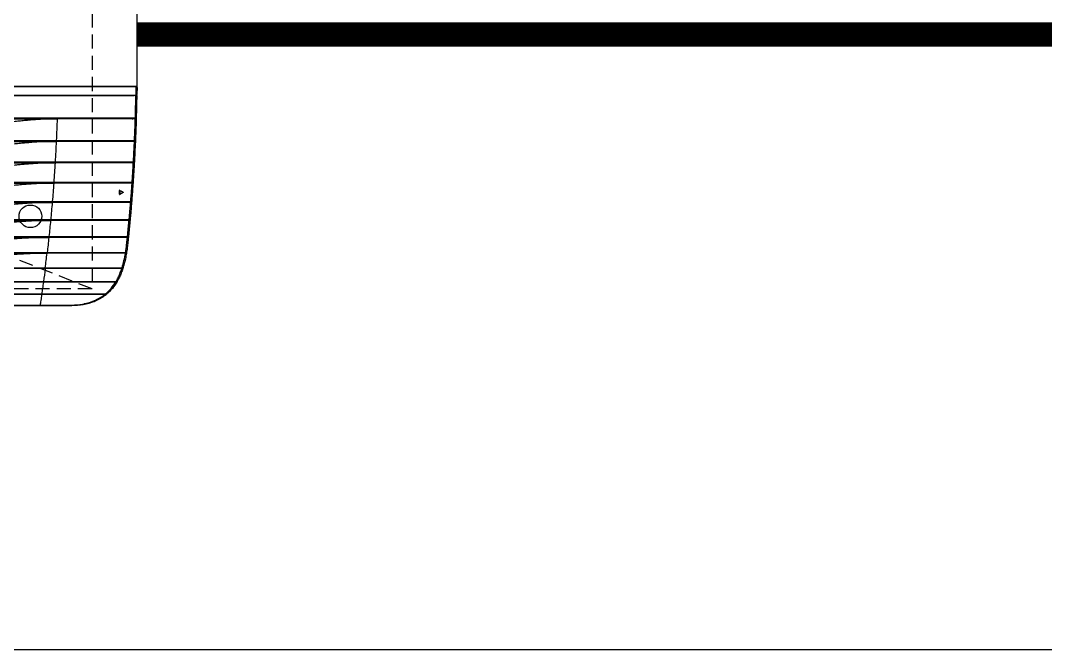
# Model space of a CAD drawing. Header units: inches. Extents: x -55157 to -7160, y -122257 to -52101.
# Drawn here: x -26705 to -25855, y -105133 to -104611 of the extents above; entities that cross this region are included whole.
import ezdxf

# ---------------------------------------------------------------- set-up
doc = ezdxf.new("R2010")
doc.units = ezdxf.units.IN
doc.header["$LTSCALE"] = 50
doc.header["$MEASUREMENT"] = 0
doc.linetypes.add('HID', pattern=[2.5, 1.5, -1])
doc.linetypes.add('HIDDEN', pattern=[0.375, 0.25, -0.125])
doc.layers.add('06-LIGHT', color=4, linetype='Continuous')
doc.layers.add('3.기호.계단선', color=30, linetype='Continuous')

# ---------------------------------------------------------------- blocks, each defined once
blk = doc.blocks.new('*U164')
at = {"color": 1, "linetype": 'HIDDEN'}
blk.add_line((1179.94, 14.99), (39.94, 464.99), dxfattribs=at)
at = {"color": 8}
for p, q in [((1219.72, 193.19), (1219.72, 193.19)), ((1219.78, 190.56), (1219.78, 190.56)), ((1219.79, 190.46), (1219.79, 190.49)), ((1219.79, 190.46), (1219.79, 190.49)), ((1219.64, 186.8), (1219.64, 186.81)), ((1219.77, 189.43), (1219.77, 189.44)), ((1213.99, 91.5), (1213.99, 91.5)), ((1212.62, 75.5), (1212.62, 75.5)), ((1128.36, 33), (1128.35, 33)), ((1135.34, 21), (1135.34, 21)), ((1201.24, 21), (1201.24, 21)), ((1173.57, 2.11), (1173.57, 2.44))]:
    blk.add_line(p, q, dxfattribs=at)
at = {"color": 1, "linetype": 'HIDDEN'}
blk.add_lwpolyline([(1179.94, 464.99), (1179.94, 14.99), (39.94, 14.99), (39.94, 464.99)], close=True, dxfattribs=at)
at = {"color": 8, "ltscale": 5}
blk.add_circle((1125.39, 79.18), 10, dxfattribs=at)
at = {"color": 8}
for centre, radius, start, end in [((1219.01, 193.8), 0.2, 80.57172, 90), ((1215.45, 165.31), 0.5, 358.23971, 0), ((1204.49, 101.95), 0.25, 60, 180), ((1204.49, 98.81), 0.25, 180, 300)]:
    blk.add_arc(centre, radius, start, end, dxfattribs=at)
at = {"color": 8, "extrusion": (0, 0, -1)}
blk.add_arc((-1207.21, 100.38), 0.25, 120, 240, dxfattribs=at)
at = {"color": 8}
for centre, major_axis, ratio, start_param, end_param in [((1218.89, 193.8), (0, -0.2), 0.205027, 1.568733, 3.141593), ((1219.01, 193.8), (0, -0.2), 0.351833, 1.567117, 3.141593), ((1219.01, 193.8), (0.033, 0.197), 0.348188, 4.76642, 6.323186), ((1219.07, 194.06), (-0.393, -0.309), 0.676569, 1.247751, 2.270849), ((1219.16, 193.82), (-0.5, -0.021), 0.710917, 2.398177, 3.067106), ((1218.79, 186.26), (0, -0.2), 0.201921, 0.053462, 1.568761), ((1215.45, 165.31), (-0.5, 0.015), 0.003269, 1.745497, 3.141044), ((1218.04, 166.3), (0, -0.8), 0.192414, 0, 1.56303), ((1218.07, 166.3), (-0.127, 0.79), 0.18902, 3.140748, 4.674174), ((1217.31, 146.3), (0, -0.8), 0.1863, 0, 1.559168), ((1217.34, 146.3), (-0.111, 0.792), 0.18309, 3.140852, 4.674944), ((1216.37, 127.3), (0, -0.8), 0.179084, 0, 1.549822), ((1216.4, 127.3), (-0.096, 0.794), 0.175481, 3.140957, 4.670141), ((1215.25, 109.3), (0, -0.8), 0.172581, 0, 1.539295), ((1215.27, 109.3), (-0.081, 0.796), 0.16865, 3.141053, 4.663501), ((1204.49, 101.95), (-0.25, 0), 0.028867, 4.561673, 6.283185), ((1204.49, 101.95), (0.125, 0.217), 0.116341, 4.812344, 6.283185), ((1207.21, 100.38), (0.125, 0.217), 0.126416, 4.804016, 6.283185), ((1207.21, 100.38), (-0.125, 0.217), 0.142468, 3.141593, 4.649076), ((1204.49, 98.81), (0.25, 0), 0.003943, 1.420068, 3.141593), ((1204.49, 98.81), (-0.125, 0.217), 0.132331, 3.141593, 4.640625), ((1213.99, 92.3), (0, -0.8), 0.165536, 0, 1.525516), ((1214.01, 92.3), (-0.067, 0.797), 0.161273, 3.141146, 4.653318), ((1212.62, 76.3), (0, -0.8), 0.154906, 0, 1.508803), ((1212.64, 76.3), (-0.052, 0.798), 0.150698, 3.141251, 4.640541), ((1211.18, 61.3), (0, -0.8), 0.139682, 0, 1.489865), ((1211.19, 61.3), (-0.033, 0.799), 0.136296, 3.141375, 4.62578), ((1209.49, 47.3), (0, -0.8), 0.119511, 0, 1.46681), ((1209.5, 47.3), (0, 0.8), 0.145746, 3.141593, 4.60462), ((1206.41, 33.8), (0, -0.8), 0.09375, 0, 1.435998), ((1206.45, 33.8), (0, -0.8), 0.265872, 0, 1.386436), ((1201.16, 21.8), (0, -0.8), 0.065781, 0, 1.396113), ((1201.24, 21.8), (0, 0.8), 0.414276, 3.141593, 4.358439), ((1191.93, 10.8), (0, -0.8), 0.036559, 0, 1.335493), ((1192.11, 10.8), (0, 0.8), 0.561889, 3.141593, 4.019869)]:
    blk.add_ellipse(centre, major_axis=major_axis, ratio=ratio, start_param=start_param, end_param=end_param, dxfattribs=at)
for points, degree in [([(1219.83, 194), (1220.22, 289.36), (1219.33, 324.73), (1217.18, 360.02)], 3), ([(1218.39, 194), (1218.56, 194), (1218.73, 194), (1218.89, 194)], 3), ([(1218.89, 194), (1218.93, 194), (1218.97, 194), (1219.01, 194)], 3), ([(1219.08, 193.8), (1219.03, 193.8), (1218.99, 193.8), (1218.94, 193.8)], 3), ([(1219.1, 193.85), (1219.21, 193.92), (1219.3, 194.02), (1219.36, 194.13)], 3), ([(1219.66, 194.12), (1219.65, 194.12), (1219.54, 194.12), (1219.36, 194.13)], 3), ([(1219.36, 194.13), (1219.41, 194.1), (1219.45, 194.07), (1219.49, 194.05)], 3), ([(1219.66, 194.12), (1219.66, 194.02), (1219.66, 193.92), (1219.65, 193.81)], 3), ([(1219.65, 193.81), (1219.66, 193.68), (1219.67, 193.54), (1219.67, 193.4)], 3), ([(1219.83, 194), (1219.78, 194.04), (1219.72, 194.08), (1219.66, 194.12)], 3), ([(1219.78, 190.56), (1219.72, 193.18)], 1), ([(1219.78, 190.87), (1219.78, 190.74), (1219.79, 190.62), (1219.79, 190.49)], 3), ([(1219.79, 190.49), (1219.79, 190.49), (1219.79, 190.49), (1219.79, 190.49)], 3), ([(1218.89, 186.05), (1218.27, 186.05), (1217.66, 186.05), (1217.05, 186.05)], 3), ([(1218.89, 186.05), (1218.89, 186.05), (1218.89, 186.05), (1218.89, 186.05)], 3), ([(1219.26, 186), (1219.23, 186.05), (1219.18, 186.11), (1219.13, 186.14)], 3), ([(1219.26, 186), (1219.4, 186), (1219.49, 185.99), (1219.49, 185.99)], 3), ([(1219.49, 186), (1219.49, 186.16), (1219.49, 186.31), (1219.49, 186.47)], 3), ([(1219.64, 186.8), (1219.66, 187.34), (1219.69, 187.87)], 2), ([(1109.74, 165.5), (1119.03, 165.5), (1128.31, 165.5), (1137.58, 165.5)], 3), ([(1137.58, 165.5), (1141.4, 165.5), (1145.21, 165.5), (1149.02, 165.5)], 3), ([(1149.02, 165.5), (1148.82, 159.12), (1148.58, 152.7), (1148.29, 146.29)], 3), ([(1149.02, 165.5), (1149.02, 165.5)], 1), ([(1218.2, 165.51), (1218.15, 165.5), (1218.09, 165.5), (1218.04, 165.5)], 3), ([(1218.19, 166.29), (1218.2, 166.29), (1218.22, 166.29), (1218.23, 166.3)], 3), ([(1219.03, 166.47), (1219.02, 166.15), (1219.01, 165.82), (1219, 165.5)], 3), ([(1109.74, 146.36), (1122.6, 146.32), (1135.45, 146.29), (1148.29, 146.29)], 3), ([(1148.24, 145.5), (1147.97, 139.45), (1147.65, 133.36), (1147.29, 127.29)], 3), ([(1148.25, 145.5), (1148.24, 145.5)], 1), ([(1217.45, 145.51), (1217.41, 145.5), (1217.36, 145.5), (1217.31, 145.5)], 3), ([(1217.46, 146.29), (1217.47, 146.29), (1217.48, 146.29), (1217.49, 146.29)], 3), ([(1218.31, 146.46), (1218.29, 146.14), (1218.28, 145.82), (1218.27, 145.5)], 3), ([(1109.74, 127.36), (1122.27, 127.31), (1134.79, 127.29), (1147.29, 127.29)], 3), ([(1213.19, 126.49), (1213.23, 126.69), (1213.26, 126.88), (1213.3, 127.07)], 3), ([(1215.84, 126.49), (1215.87, 126.67), (1215.9, 126.85), (1215.93, 127.03)], 3), ([(1216.52, 127.28), (1216.52, 127.28), (1216.53, 127.28), (1216.54, 127.28)], 3), ([(1138, 126.5), (1141.08, 126.5), (1144.16, 126.5), (1147.24, 126.5)], 3), ([(1147.24, 126.5), (1146.91, 120.78), (1146.53, 115.02), (1146.12, 109.28)], 3), ([(1147.24, 126.5), (1147.24, 126.5)], 1), ([(1216.49, 126.51), (1216.45, 126.5), (1216.41, 126.5), (1216.37, 126.5)], 3), ([(1217.31, 126.5), (1217.32, 126.53), (1217.12, 126.58), (1216.83, 126.61)], 3), ([(1109.74, 109.35), (1121.88, 109.31), (1134.01, 109.28), (1146.12, 109.28)], 3), ([(1215.39, 109.27), (1215.4, 109.27), (1215.4, 109.28), (1215.41, 109.28)], 3), ([(1216.24, 109.43), (1216.22, 109.12), (1216.2, 108.81), (1216.18, 108.5)], 3), ([(1146.06, 108.5), (1145.67, 103.1), (1145.24, 97.67), (1144.79, 92.26)], 3), ([(1146.06, 108.5), (1146.06, 108.5)], 1), ([(1215.35, 108.51), (1215.32, 108.5), (1215.29, 108.5), (1215.25, 108.5)], 3), ([(1109.74, 92.32), (1121.44, 92.28), (1133.12, 92.26), (1144.79, 92.26)], 3), ([(1109.74, 91.5), (1117.85, 91.5), (1125.95, 91.5), (1134.05, 91.5)], 3), ([(1134.05, 91.5), (1137.61, 91.5), (1141.16, 91.5), (1144.72, 91.5)], 3), ([(1144.72, 91.5), (1144.29, 86.42), (1143.83, 81.31), (1143.35, 76.23)], 3), ([(1144.72, 91.5), (1144.72, 91.5)], 1), ([(1214.08, 91.5), (1214.05, 91.5), (1214.02, 91.5), (1213.99, 91.5)], 3), ([(1214.12, 92.26), (1214.13, 92.26), (1214.14, 92.26), (1214.14, 92.26)], 3), ([(1214.98, 92.42), (1214.96, 92.11), (1214.93, 91.81), (1214.91, 91.5)], 3), ([(1109.74, 76.29), (1120.95, 76.25), (1132.16, 76.23), (1143.35, 76.23)], 3), ([(1109.74, 75.5), (1115.87, 75.5), (1121.99, 75.5), (1128.11, 75.5)], 3), ([(1128.11, 75.5), (1128.65, 75.5), (1129.2, 75.5), (1129.74, 75.5)], 3), ([(1129.74, 75.5), (1133.85, 75.5), (1137.96, 75.5), (1142.06, 75.5)], 3), ([(1143.27, 75.5), (1142.81, 70.73), (1142.33, 65.94), (1141.82, 61.2)], 3), ([(1142.06, 75.5), (1142.47, 75.5), (1142.87, 75.5), (1143.27, 75.5)], 3), ([(1143.4, 76.98), (1143.35, 76.49), (1143.3, 75.99), (1143.25, 75.5)], 3), ([(1143.27, 75.5), (1143.27, 75.5)], 1), ([(1212.62, 75.5), (1189.62, 75.5), (1166.47, 75.5), (1143.27, 75.5)], 3), ([(1143.35, 76.23), (1166.56, 76.23), (1189.73, 76.24), (1212.75, 76.25)], 3), ([(1212.69, 75.5), (1212.67, 75.5), (1212.65, 75.5), (1212.62, 75.5)], 3), ([(1213.53, 75.5), (1213.54, 75.54), (1213.16, 75.61), (1212.69, 75.66)], 3), ([(1212.75, 76.25), (1212.75, 76.25), (1212.76, 76.25), (1212.76, 76.25)], 3), ([(1213.6, 76.32), (1213.58, 76.05), (1213.56, 75.77), (1213.53, 75.5)], 3), ([(1109.74, 61.24), (1120.44, 61.21), (1131.14, 61.19), (1141.82, 61.2)], 3), ([(1109.74, 60.5), (1115.42, 60.5), (1121.1, 60.5), (1126.77, 60.5)], 3), ([(1126.77, 60.5), (1127.87, 60.5), (1128.96, 60.5), (1130.06, 60.5)], 3), ([(1130.06, 60.5), (1133.96, 60.5), (1137.85, 60.5), (1141.74, 60.5)], 3), ([(1141.74, 60.5), (1141.26, 56.03), (1140.76, 51.56), (1140.25, 47.16)], 3), ([(1141.74, 60.5), (1141.74, 60.5)], 1), ([(1211.18, 60.5), (1188.12, 60.5), (1164.95, 60.5), (1141.74, 60.5)], 3), ([(1141.82, 61.2), (1165.04, 61.2), (1188.22, 61.22), (1211.29, 61.24)], 3), ([(1211.22, 60.5), (1211.21, 60.5), (1211.19, 60.5), (1211.18, 60.5)], 3), ([(1211.29, 61.24), (1211.29, 61.24), (1211.3, 61.24), (1211.3, 61.24)], 3), ([(1109.74, 47.19), (1119.92, 47.16), (1130.08, 47.15), (1140.25, 47.16)], 3), ([(1109.74, 46.5), (1117.8, 46.5), (1125.85, 46.5), (1133.9, 46.5)], 3), ([(1133.9, 46.5), (1134.85, 46.5), (1135.8, 46.5), (1136.75, 46.5)], 3), ([(1136.75, 46.5), (1137.89, 46.5), (1139.03, 46.5), (1140.16, 46.5)], 3), ([(1138.59, 33.62), (1139.13, 37.84), (1139.65, 42.16), (1140.16, 46.5)], 3), ([(1140.16, 46.5), (1140.16, 46.5)], 1), ([(1209.49, 46.5), (1186.44, 46.5), (1163.32, 46.5), (1140.16, 46.5)], 3), ([(1140.25, 47.16), (1163.41, 47.17), (1186.53, 47.19), (1209.59, 47.22)], 3), ([(1206.49, 33.69), (1207.8, 37.86), (1208.74, 42.17), (1209.44, 46.5)], 3), ([(1209.5, 46.5), (1209.49, 46.5), (1209.49, 46.5), (1209.49, 46.5)], 3), ([(1209.59, 47.22), (1209.59, 47.22), (1209.6, 47.21), (1209.61, 47.21)], 3), ([(1210.48, 47.35), (1210.43, 47.06), (1210.39, 46.78), (1210.34, 46.5)], 3), ([(1109.74, 33.63), (1119.36, 33.61), (1128.98, 33.61), (1138.59, 33.62)], 3), ([(1138.5, 33), (1128.92, 33), (1119.33, 33), (1109.74, 33)], 3), ([(1138.5, 33), (1138.01, 29.13), (1137.5, 25.3), (1137, 21.57)], 3), ([(1138.5, 33), (1138.5, 33)], 1), ([(1206.41, 33), (1183.81, 33), (1161.17, 33), (1138.5, 33)], 3), ([(1138.59, 33.62), (1161.25, 33.63), (1183.89, 33.66), (1206.49, 33.69)], 3), ([(1206.45, 33), (1206.44, 33), (1206.43, 33), (1206.41, 33)], 3), ([(1206.49, 33.69), (1206.55, 33.68), (1206.6, 33.67), (1206.66, 33.65)], 3), ([(1207.18, 33), (1207.18, 33.01), (1207.08, 33.05), (1206.91, 33.11)], 3), ([(1136.91, 21), (1127.86, 21), (1118.8, 21), (1109.74, 21)], 3), ([(1136.91, 21), (1136.91, 21)], 1), ([(1191.96, 10.61), (1195.4, 13.56), (1198.31, 17.12), (1200.72, 21)], 3), ([(1202.09, 21.49), (1199.61, 17.25), (1196.48, 13.38), (1192.75, 10.24)], 3), ([(1201.21, 21.66), (1201.33, 21.61), (1201.45, 21.56), (1201.55, 21.52)], 3), ([(1135.36, 10), (1126.82, 10), (1118.28, 10), (1109.74, 10)], 3), ([(1135.36, 10), (1135.36, 10)], 1), ([(1133.94, 0), (1125.87, 0), (1117.81, 0), (1109.74, 0)], 3), ([(1133.94, 0), (1133.95, 0), (1133.95, 0.21), (1133.95, 0.52)], 3), ([(1154.62, 0), (1154.62, 0), (1154.62, 0.21), (1154.62, 0.54)], 3)]:
    blk.add_open_spline(points, degree=degree, dxfattribs=at)
for points, knots in [([(739.94, 193.94), (819.89, 193.94), (899.84, 193.94), (999.77, 193.94), (1019.76, 193.94), (1059.74, 193.94), (1079.73, 193.94), (1119.69, 193.94), (1139.67, 193.94), (1169.52, 193.94), (1179.45, 193.94), (1194.31, 193.94), (1199.26, 193.94), (1209.14, 193.94), (1214.08, 193.94), (1218.98, 193.94)], [0, 0, 0, 0, 0.5, 0.5, 0.625, 0.625, 0.75, 0.75, 0.875, 0.875, 0.9375, 0.9375, 0.96875, 0.96875, 1, 1, 1, 1]), ([(1218.94, 193.8), (1214.03, 193.8), (1209.09, 193.8), (1199.21, 193.8), (1194.26, 193.8), (1179.4, 193.8), (1169.47, 193.8), (1139.62, 193.8), (1119.64, 193.8), (1079.68, 193.8), (1059.7, 193.8), (1019.73, 193.8), (999.74, 193.8), (899.82, 193.8), (819.88, 193.8), (739.94, 193.8)], [0, 0, 0, 0, 0.03125, 0.03125, 0.0625, 0.0625, 0.125, 0.125, 0.25, 0.25, 0.375, 0.375, 0.5, 0.5, 1, 1, 1, 1]), ([(1029.85, 194.41), (1045.65, 194.41), (1061.45, 194.41), (1093.05, 194.41), (1108.85, 194.41), (1140.42, 194.41), (1156.18, 194.41), (1179.77, 194.41), (1187.62, 194.41), (1199.36, 194.41), (1203.27, 194.41), (1211.08, 194.41), (1214.98, 194.37), (1218.86, 194.4)], [0, 0, 0, 0, 0.25, 0.25, 0.5, 0.5, 0.75, 0.75, 0.875, 0.875, 0.9375, 0.9375, 1, 1, 1, 1]), ([(1218.39, 194), (1213.69, 194), (1208.95, 194), (1199.29, 194), (1194.34, 194), (1179.47, 194), (1169.54, 194), (1139.69, 194), (1119.71, 194), (1079.75, 194), (1059.76, 194), (1036.79, 194), (1033.82, 194), (1030.84, 194)], [0, 0, 0, 0, 0.076277, 0.076277, 0.155939, 0.155939, 0.315263, 0.315263, 0.633912, 0.633912, 0.952561, 0.952561, 1, 1, 1, 1]), ([(1218.83, 186.26), (1218.84, 186.64), (1218.84, 187.03), (1218.86, 188.28), (1218.88, 189.14), (1218.9, 190.88), (1218.91, 191.74), (1218.93, 193.01), (1218.93, 193.4), (1218.94, 193.8)], [0, 0, 0, 0, 0.152969, 0.152969, 0.497591, 0.497591, 0.842214, 0.842214, 1, 1, 1, 1]), ([(1219.04, 193.99), (1219.02, 194.04), (1219.01, 194.08), (1218.97, 194.17), (1218.95, 194.21), (1218.92, 194.28), (1218.91, 194.3), (1218.89, 194.33), (1218.88, 194.35), (1218.87, 194.36), (1218.87, 194.37), (1218.87, 194.38), (1218.86, 194.39), (1218.86, 194.39), (1218.86, 194.39), (1218.86, 194.4), (1218.86, 194.4), (1218.86, 194.4)], [0, 0, 0, 0, 0.329841, 0.329841, 0.64484, 0.64484, 0.808285, 0.808285, 0.89597, 0.89597, 0.943441, 0.943441, 0.96921, 0.96921, 0.986236, 0.986236, 1, 1, 1, 1]), ([(1218.86, 194.4), (1218.86, 194.4), (1218.86, 194.4), (1218.86, 194.4), (1218.87, 194.4), (1218.87, 194.39), (1218.88, 194.39), (1218.89, 194.39), (1218.89, 194.38), (1218.91, 194.37), (1218.92, 194.37), (1218.96, 194.35), (1218.98, 194.34), (1219.04, 194.3), (1219.08, 194.28), (1219.21, 194.21), (1219.29, 194.17), (1219.36, 194.13)], [0, 0, 0, 0, 0.009976, 0.009976, 0.022556, 0.022556, 0.04139, 0.04139, 0.07605, 0.07605, 0.139998, 0.139998, 0.259042, 0.259042, 0.487994, 0.487994, 1, 1, 1, 1]), ([(1219.72, 193.19), (1219.72, 193.26), (1219.71, 193.33), (1219.64, 193.48), (1219.59, 193.56), (1219.46, 193.66), (1219.4, 193.7), (1219.26, 193.76), (1219.17, 193.79), (1219.08, 193.8)], [0, 0, 0, 0, 0.259, 0.259, 0.575766, 0.575766, 0.78372, 0.78372, 1, 1, 1, 1]), ([(1219.49, 194.05), (1219.56, 194), (1219.61, 193.95), (1219.65, 193.86), (1219.65, 193.84), (1219.65, 193.81)], [0, 0, 0, 0, 0.71699, 0.71699, 1, 1, 1, 1]), ([(1219.72, 193.19), (1219.72, 192.99), (1219.72, 192.8), (1219.71, 191.73), (1219.7, 190.87), (1219.67, 189.13), (1219.66, 188.26), (1219.64, 187.2), (1219.64, 187.01), (1219.64, 186.81)], [0, 0, 0, 0, 0.092017, 0.092017, 0.499829, 0.499829, 0.907641, 0.907641, 1, 1, 1, 1]), ([(1219.78, 190.56), (1219.77, 191), (1219.76, 191.43), (1219.74, 192.31), (1219.73, 192.75), (1219.72, 193.19)], [0, 0, 0, 0, 0.5, 0.5, 1, 1, 1, 1]), ([(1219.77, 189.44), (1219.77, 189.5), (1219.77, 189.57), (1219.78, 189.73), (1219.78, 189.82), (1219.78, 190), (1219.79, 190.09), (1219.79, 190.26), (1219.79, 190.34), (1219.79, 190.47), (1219.78, 190.51), (1219.78, 190.56)], [0, 0, 0, 0, 0.21624, 0.21624, 0.432749, 0.432749, 0.645647, 0.645647, 0.856424, 0.856424, 1, 1, 1, 1]), ([(1219.79, 190.49), (1219.8, 190.84), (1219.8, 191.19), (1219.81, 191.89), (1219.81, 192.24), (1219.82, 193.06), (1219.83, 193.53), (1219.83, 194)], [0, 0, 0, 0, 0.298691, 0.298691, 0.597383, 0.597383, 1, 1, 1, 1]), ([(739.94, 186.26), (819.86, 186.26), (899.78, 186.26), (999.68, 186.26), (1019.66, 186.26), (1059.62, 186.26), (1079.6, 186.26), (1119.55, 186.26), (1139.51, 186.26), (1169.34, 186.26), (1179.27, 186.26), (1194.15, 186.26), (1199.1, 186.26), (1208.99, 186.26), (1213.93, 186.26), (1218.83, 186.26)], [0, 0, 0, 0, 0.5, 0.5, 0.625, 0.625, 0.75, 0.75, 0.875, 0.875, 0.9375, 0.9375, 0.96875, 0.96875, 1, 1, 1, 1]), ([(1218.79, 186.06), (1213.89, 186.06), (1208.95, 186.06), (1199.07, 186.06), (1194.11, 186.06), (1179.24, 186.06), (1169.31, 186.06), (1139.47, 186.06), (1119.52, 186.06), (1079.58, 186.06), (1059.6, 186.06), (1019.64, 186.06), (999.66, 186.06), (899.77, 186.06), (819.86, 186.06), (739.94, 186.06)], [0, 0, 0, 0, 0.03125, 0.03125, 0.0625, 0.0625, 0.125, 0.125, 0.25, 0.25, 0.375, 0.375, 0.5, 0.5, 1, 1, 1, 1]), ([(1217.05, 185.7), (1208.46, 185.7), (1199.79, 185.7), (1182.12, 185.7), (1173.1, 185.7), (1146, 185.7), (1127.88, 185.7), (1109.74, 185.7)], [0, 0, 0, 0, 0.243248, 0.243248, 0.495499, 0.495499, 1, 1, 1, 1]), ([(1217.05, 186.02), (1212.16, 186.02), (1207.25, 186.02), (1197.42, 186.02), (1192.5, 186.02), (1177.71, 186.02), (1167.82, 186.02), (1156.52, 186.02), (1155.11, 186.02), (1153.7, 186.02)], [0, 0, 0, 0, 0.233427, 0.233427, 0.466853, 0.466853, 0.933707, 0.933707, 1, 1, 1, 1]), ([(1217.05, 186.05), (1217.05, 186.04), (1217.05, 186.03), (1217.05, 186.02), (1217.05, 186.02), (1217.05, 186.02)], [0, 0, 0, 0, 0.865418, 0.865418, 1, 1, 1, 1]), ([(1218.23, 166.3), (1218.32, 169.59), (1218.41, 172.87), (1218.56, 179.38), (1218.63, 182.6), (1218.68, 185.82)], [0, 0, 0, 0, 0.505489, 0.505489, 1, 1, 1, 1]), ([(1219.25, 186), (1219.2, 185.95), (1219.13, 185.91), (1218.98, 185.86), (1218.9, 185.84), (1218.78, 185.82), (1218.73, 185.82), (1218.68, 185.82)], [0, 0, 0, 0, 0.426124, 0.426124, 0.795442, 0.795442, 1, 1, 1, 1]), ([(1219.12, 186.05), (1219.09, 186.05), (1219.07, 186.06), (1218.97, 186.06), (1218.88, 186.06), (1218.79, 186.06)], [0, 0, 0, 0, 0.249344, 0.249344, 1, 1, 1, 1]), ([(1218.83, 186.26), (1218.94, 186.26), (1219.05, 186.26), (1219.16, 186.25), (1219.18, 186.25), (1219.2, 186.25)], [0, 0, 0, 0, 0.840137, 0.840137, 1, 1, 1, 1]), ([(1218.89, 186.05), (1218.91, 186.05), (1218.94, 186.05), (1219, 186.05), (1219.02, 186.05), (1219.06, 186.05), (1219.07, 186.05), (1219.09, 186.05), (1219.1, 186.05), (1219.11, 186.05), (1219.11, 186.05), (1219.12, 186.05)], [0, 0, 0, 0, 0.330293, 0.330293, 0.681956, 0.681956, 0.82164, 0.82164, 0.940754, 0.940754, 1, 1, 1, 1]), ([(1219.49, 186), (1219.43, 182.72), (1219.37, 179.43), (1219.22, 172.92), (1219.13, 169.7), (1219.04, 166.47)], [0, 0, 0, 0, 0.504534, 0.504534, 1, 1, 1, 1]), ([(1219.12, 186.05), (1219.12, 186.05), (1219.12, 186.05), (1219.14, 186.06), (1219.15, 186.07), (1219.17, 186.09), (1219.18, 186.1), (1219.19, 186.12), (1219.19, 186.12), (1219.19, 186.14), (1219.2, 186.16), (1219.2, 186.2), (1219.2, 186.23), (1219.2, 186.25), (1219.2, 186.25), (1219.2, 186.25)], [0, 0, 0, 0, 0.055006, 0.055006, 0.276288, 0.276288, 0.497423, 0.497423, 0.530007, 0.530007, 0.756604, 0.756604, 0.983112, 0.983112, 1, 1, 1, 1]), ([(1219.13, 186.07), (1219.16, 186.08), (1219.28, 186.12), (1219.45, 186.27), (1219.59, 186.52), (1219.63, 186.7), (1219.64, 186.8)], [0, 0, 0, 0, 0.088268, 0.35843, 0.674319, 1, 1, 1, 1]), ([(1219.2, 186.25), (1219.26, 186.28), (1219.32, 186.31), (1219.45, 186.4), (1219.51, 186.46), (1219.6, 186.62), (1219.63, 186.71), (1219.64, 186.81)], [0, 0, 0, 0, 0.226788, 0.226788, 0.577205, 0.577205, 1, 1, 1, 1]), ([(1219.64, 186.81), (1219.66, 187.25), (1219.68, 187.68), (1219.73, 188.56), (1219.75, 189), (1219.77, 189.44)], [0, 0, 0, 0, 0.5, 0.5, 1, 1, 1, 1]), ([(1109.74, 166.3), (1127.91, 166.29), (1146.06, 166.29), (1173.2, 166.29), (1182.24, 166.29), (1200.27, 166.29), (1209.27, 166.29), (1218.19, 166.29)], [0, 0, 0, 0, 0.5, 0.5, 0.75, 0.75, 1, 1, 1, 1]), ([(1149.02, 165.5), (1146.76, 165.46), (1142.36, 165.39), (1135.95, 165.08), (1129.94, 164.68), (1124.33, 164.22), (1119.11, 163.73), (1114.29, 163.22), (1111.22, 162.88), (1109.74, 162.71)], [0, 0, 0, 0, 0.17272, 0.33551, 0.488347, 0.631221, 0.764126, 0.88705, 1, 1, 1, 1]), ([(1218.04, 165.5), (1212.34, 165.5), (1206.6, 165.5), (1195.12, 165.5), (1189.38, 165.5), (1172.11, 165.5), (1160.58, 165.5), (1149.02, 165.5)], [0, 0, 0, 0, 0.25, 0.25, 0.5, 0.5, 1, 1, 1, 1]), ([(1161.94, 165.81), (1170.9, 165.81), (1179.84, 165.81), (1197.68, 165.81), (1206.59, 165.81), (1215.45, 165.81)], [0, 0, 0, 0, 0.5, 0.5, 1, 1, 1, 1]), ([(1215.53, 165.3), (1206.66, 165.3), (1197.74, 165.3), (1179.87, 165.3), (1170.91, 165.3), (1161.94, 165.3)], [0, 0, 0, 0, 0.5, 0.5, 1, 1, 1, 1]), ([(1217.49, 146.29), (1217.56, 147.8), (1217.62, 149.32), (1217.75, 152.53), (1217.82, 154.24), (1217.97, 158.5), (1218.06, 161.06), (1218.16, 164.24), (1218.18, 164.87), (1218.2, 165.5), (1218.2, 165.5), (1218.2, 165.5)], [0, 0, 0, 0, 0.235766, 0.235766, 0.501866, 0.501866, 0.901174, 0.901174, 0.999997, 0.999997, 1, 1, 1, 1]), ([(1219.04, 166.47), (1219.04, 166.47), (1219.04, 166.47), (1219.04, 166.39), (1219.02, 166.31), (1218.99, 166.17), (1218.96, 166.1), (1218.87, 165.93), (1218.79, 165.83), (1218.63, 165.69), (1218.55, 165.64), (1218.39, 165.56), (1218.29, 165.53), (1218.2, 165.51)], [0, 0, 0, 0, 0.004657, 0.004657, 0.171178, 0.171178, 0.329678, 0.329678, 0.602664, 0.602664, 0.791782, 0.791782, 1, 1, 1, 1]), ([(1219.04, 166.47), (1219.04, 166.47), (1219.04, 166.47), (1219.04, 166.45), (1219.03, 166.44), (1218.99, 166.41), (1218.97, 166.4), (1218.88, 166.36), (1218.81, 166.35), (1218.65, 166.32), (1218.58, 166.31), (1218.41, 166.3), (1218.32, 166.3), (1218.23, 166.3)], [0, 0, 0, 0, 0.004657, 0.004657, 0.171177, 0.171177, 0.329676, 0.329676, 0.60266, 0.60266, 0.791779, 0.791779, 1, 1, 1, 1]), ([(1219, 165.5), (1219, 165.5), (1219, 165.5), (1218.98, 164.83), (1218.96, 164.16), (1218.87, 160.96), (1218.78, 158.41), (1218.62, 154.17), (1218.56, 152.47), (1218.43, 149.34), (1218.37, 147.9), (1218.31, 146.46)], [0, 0, 0, 0, 0.000003, 0.000003, 0.105523, 0.105523, 0.506415, 0.506415, 0.773572, 0.773572, 1, 1, 1, 1]), ([(1109.74, 145.5), (1110.91, 145.5), (1123.76, 145.5), (1136.59, 145.5), (1148.25, 145.5)], [0, 0, 0, 0, 0.090794, 1, 1, 1, 1]), ([(1148.24, 145.5), (1146.05, 145.46), (1141.77, 145.39), (1135.54, 145.11), (1129.67, 144.75), (1124.16, 144.33), (1119.03, 143.87), (1114.26, 143.41), (1111.21, 143.08), (1109.74, 142.93)], [0, 0, 0, 0, 0.171143, 0.332878, 0.485187, 0.628059, 0.76149, 0.885469, 1, 1, 1, 1]), ([(1148.25, 145.5), (1148.25, 145.51), (1148.25, 145.54), (1148.26, 145.72), (1148.27, 145.98), (1148.28, 146.19), (1148.29, 146.29)], [0, 0, 0, 0, 0.262073, 0.50023, 0.747646, 1, 1, 1, 1]), ([(1217.31, 145.5), (1205.91, 145.5), (1194.4, 145.5), (1171.36, 145.5), (1159.81, 145.5), (1148.25, 145.5)], [0, 0, 0, 0, 0.5, 0.5, 1, 1, 1, 1]), ([(1148.29, 146.29), (1159.87, 146.29), (1171.44, 146.29), (1194.52, 146.29), (1206.04, 146.29), (1217.46, 146.29)], [0, 0, 0, 0, 0.5, 0.5, 1, 1, 1, 1]), ([(1216.54, 127.28), (1216.62, 128.72), (1216.7, 130.15), (1216.86, 133.2), (1216.94, 134.83), (1217.15, 138.88), (1217.26, 141.31), (1217.4, 144.33), (1217.42, 144.91), (1217.45, 145.5), (1217.45, 145.5), (1217.45, 145.5)], [0, 0, 0, 0, 0.235564, 0.235564, 0.502554, 0.502554, 0.903218, 0.903218, 0.999997, 0.999997, 1, 1, 1, 1]), ([(1218.27, 145.5), (1218.27, 145.5), (1218.27, 145.5), (1218.24, 144.87), (1218.21, 144.25), (1218.08, 141.21), (1217.96, 138.79), (1217.76, 134.75), (1217.68, 133.14), (1217.52, 130.16), (1217.45, 128.8), (1217.37, 127.44)], [0, 0, 0, 0, 0.000003, 0.000003, 0.104408, 0.104408, 0.506463, 0.506463, 0.77438, 0.77438, 1, 1, 1, 1]), ([(1218.31, 146.46), (1218.31, 146.46), (1218.31, 146.45), (1218.31, 146.37), (1218.3, 146.3), (1218.25, 146.15), (1218.22, 146.08), (1218.13, 145.91), (1218.05, 145.81), (1217.89, 145.67), (1217.81, 145.63), (1217.64, 145.55), (1217.55, 145.52), (1217.45, 145.51)], [0, 0, 0, 0, 0.004636, 0.004636, 0.174161, 0.174161, 0.335167, 0.335167, 0.60541, 0.60541, 0.793318, 0.793318, 1, 1, 1, 1]), ([(1218.31, 146.46), (1218.31, 146.46), (1218.31, 146.46), (1218.31, 146.44), (1218.3, 146.42), (1218.27, 146.4), (1218.24, 146.38), (1218.15, 146.35), (1218.07, 146.33), (1217.92, 146.31), (1217.84, 146.3), (1217.68, 146.29), (1217.59, 146.29), (1217.49, 146.29)], [0, 0, 0, 0, 0.004636, 0.004636, 0.174157, 0.174157, 0.335163, 0.335163, 0.60541, 0.60541, 0.79332, 0.79332, 1, 1, 1, 1]), ([(1147.24, 126.5), (1147.25, 126.52), (1147.25, 126.57), (1147.27, 126.88), (1147.29, 127.15), (1147.29, 127.29)], [0, 0, 0, 0, 0.34127, 0.674379, 1, 1, 1, 1]), ([(1147.29, 127.29), (1158.88, 127.29), (1170.46, 127.28), (1193.55, 127.28), (1205.08, 127.28), (1216.52, 127.28)], [0, 0, 0, 0, 0.5, 0.5, 1, 1, 1, 1]), ([(1217.37, 127.44), (1217.37, 127.44), (1217.37, 127.44), (1217.37, 127.36), (1217.35, 127.28), (1217.3, 127.13), (1217.27, 127.06), (1217.17, 126.89), (1217.09, 126.79), (1216.93, 126.66), (1216.85, 126.62), (1216.68, 126.54), (1216.59, 126.52), (1216.49, 126.51)], [0, 0, 0, 0, 0.004615, 0.004615, 0.177182, 0.177182, 0.340693, 0.340693, 0.607806, 0.607806, 0.794758, 0.794758, 1, 1, 1, 1]), ([(1217.37, 127.44), (1217.37, 127.44), (1217.37, 127.44), (1217.37, 127.43), (1217.36, 127.41), (1217.32, 127.38), (1217.29, 127.37), (1217.2, 127.34), (1217.12, 127.32), (1216.97, 127.3), (1216.89, 127.29), (1216.73, 127.28), (1216.63, 127.28), (1216.54, 127.28)], [0, 0, 0, 0, 0.004615, 0.004615, 0.177178, 0.177178, 0.340689, 0.340689, 0.607806, 0.607806, 0.79476, 0.79476, 1, 1, 1, 1]), ([(1217.36, 127.44), (1217.35, 127.26), (1217.34, 127.08), (1217.33, 126.76), (1217.32, 126.63), (1217.31, 126.5), (1217.31, 126.5), (1217.31, 126.5)], [0, 0, 0, 0, 0.584735, 0.584735, 0.999937, 0.999937, 1, 1, 1, 1]), ([(1109.74, 126.5), (1110.57, 126.5), (1119.99, 126.5), (1129.41, 126.5), (1138, 126.5)], [0, 0, 0, 0, 0.087433, 1, 1, 1, 1]), ([(1147.24, 126.5), (1145.13, 126.47), (1141, 126.4), (1134.98, 126.15), (1129.28, 125.82), (1123.92, 125.44), (1118.9, 125.03), (1114.21, 124.6), (1111.19, 124.3), (1109.74, 124.16)], [0, 0, 0, 0, 0.169313, 0.329825, 0.481522, 0.624391, 0.758433, 0.883635, 1, 1, 1, 1]), ([(1216.37, 126.5), (1204.95, 126.5), (1193.43, 126.5), (1170.37, 126.5), (1158.82, 126.5), (1147.24, 126.5)], [0, 0, 0, 0, 0.5, 0.5, 1, 1, 1, 1]), ([(1215.41, 109.28), (1215.5, 110.63), (1215.59, 111.98), (1215.78, 114.87), (1215.88, 116.41), (1216.07, 119.5), (1216.17, 121.04), (1216.34, 123.89), (1216.41, 125.2), (1216.48, 126.51)], [0, 0, 0, 0, 0.234873, 0.234873, 0.503118, 0.503118, 0.771519, 0.771519, 1, 1, 1, 1]), ([(1217.31, 126.5), (1217.31, 126.5), (1217.31, 126.5), (1217.24, 125.15), (1217.16, 123.81), (1216.99, 120.93), (1216.9, 119.4), (1216.71, 116.33), (1216.61, 114.8), (1216.42, 111.99), (1216.34, 110.71), (1216.25, 109.43)], [0, 0, 0, 0, 0.000004, 0.000004, 0.237138, 0.237138, 0.506455, 0.506455, 0.775615, 0.775615, 1, 1, 1, 1]), ([(1146.06, 108.5), (1146.06, 108.52), (1146.06, 108.56), (1146.09, 108.87), (1146.11, 109.15), (1146.12, 109.28)], [0, 0, 0, 0, 0.33666, 0.669714, 1, 1, 1, 1]), ([(1146.12, 109.28), (1157.71, 109.28), (1169.29, 109.28), (1192.4, 109.27), (1203.93, 109.27), (1215.39, 109.27)], [0, 0, 0, 0, 0.5, 0.5, 1, 1, 1, 1]), ([(1216.25, 109.43), (1216.25, 109.43), (1216.25, 109.43), (1216.24, 109.34), (1216.23, 109.26), (1216.18, 109.11), (1216.15, 109.04), (1216.04, 108.87), (1215.96, 108.78), (1215.79, 108.65), (1215.71, 108.61), (1215.55, 108.54), (1215.45, 108.52), (1215.35, 108.51)], [0, 0, 0, 0, 0.004597, 0.004597, 0.179597, 0.179597, 0.345088, 0.345088, 0.609538, 0.609538, 0.795853, 0.795853, 1, 1, 1, 1]), ([(1216.25, 109.43), (1216.25, 109.43), (1216.25, 109.43), (1216.25, 109.41), (1216.24, 109.4), (1216.2, 109.37), (1216.17, 109.35), (1216.08, 109.32), (1216, 109.3), (1215.84, 109.29), (1215.76, 109.28), (1215.6, 109.27), (1215.51, 109.27), (1215.41, 109.28)], [0, 0, 0, 0, 0.004597, 0.004597, 0.179593, 0.179593, 0.345083, 0.345083, 0.60954, 0.60954, 0.795855, 0.795855, 1, 1, 1, 1]), ([(1109.74, 108.5), (1110.16, 108.5), (1122.28, 108.5), (1134.39, 108.5), (1146.06, 108.5)], [0, 0, 0, 0, 0.034541, 1, 1, 1, 1]), ([(1146.06, 108.5), (1143.7, 108.46), (1139.11, 108.39), (1132.44, 108.1), (1126.17, 107.74), (1120.33, 107.32), (1114.89, 106.87), (1111.41, 106.55), (1109.74, 106.4)], [0, 0, 0, 0, 0.195017, 0.378715, 0.551069, 0.712073, 0.86172, 1, 1, 1, 1]), ([(1123.68, 107.5), (1123.68, 107.5), (1123.66, 107.5), (1123.56, 107.5), (1123.49, 107.5), (1123.31, 107.5), (1123.2, 107.5), (1122.95, 107.5), (1122.81, 107.5), (1122.57, 107.5), (1122.47, 107.5), (1122.37, 107.5)], [0, 0, 0, 0, 0.213358, 0.213358, 0.42668, 0.42668, 0.640562, 0.640562, 0.855661, 0.855661, 1, 1, 1, 1]), ([(1215.25, 108.5), (1203.8, 108.5), (1192.28, 108.5), (1169.2, 108.5), (1157.64, 108.5), (1146.06, 108.5)], [0, 0, 0, 0, 0.5, 0.5, 1, 1, 1, 1]), ([(1204.24, 98.81), (1204.24, 99.34), (1204.24, 99.86), (1204.24, 100.9), (1204.24, 101.43), (1204.24, 101.95)], [0, 0, 0, 0, 0.501159, 0.501159, 1, 1, 1, 1]), ([(1204.53, 101.95), (1204.53, 101.43), (1204.53, 100.91), (1204.53, 99.86), (1204.53, 99.34), (1204.53, 98.81)], [0, 0, 0, 0, 0.498841, 0.498841, 1, 1, 1, 1]), ([(1207.24, 100.38), (1206.78, 100.65), (1206.32, 100.92), (1205.42, 101.44), (1204.97, 101.7), (1204.53, 101.95)], [0, 0, 0, 0, 0.508649, 0.508649, 1, 1, 1, 1]), ([(1204.53, 98.81), (1204.99, 99.08), (1205.46, 99.35), (1206.36, 99.87), (1206.8, 100.13), (1207.24, 100.38)], [0, 0, 0, 0, 0.511793, 0.511793, 1, 1, 1, 1]), ([(1204.62, 102.16), (1205.06, 101.91), (1205.51, 101.65), (1206.41, 101.13), (1206.87, 100.86), (1207.33, 100.6)], [0, 0, 0, 0, 0.491351, 0.491351, 1, 1, 1, 1]), ([(1207.33, 100.16), (1206.89, 99.91), (1206.45, 99.65), (1205.54, 99.13), (1205.08, 98.86), (1204.62, 98.6)], [0, 0, 0, 0, 0.488204, 0.488204, 1, 1, 1, 1]), ([(1214.14, 92.26), (1214.24, 93.53), (1214.34, 94.8), (1214.55, 97.53), (1214.66, 98.99), (1214.94, 102.65), (1215.09, 104.85), (1215.28, 107.52), (1215.31, 108.01), (1215.34, 108.5), (1215.34, 108.5), (1215.34, 108.5)], [0, 0, 0, 0, 0.233824, 0.233824, 0.504066, 0.504066, 0.909668, 0.909668, 0.999996, 0.999996, 1, 1, 1, 1]), ([(1216.18, 108.5), (1216.18, 108.5), (1216.18, 108.5), (1216.14, 107.97), (1216.11, 107.43), (1215.92, 104.72), (1215.76, 102.54), (1215.49, 98.91), (1215.38, 97.46), (1215.18, 94.81), (1215.08, 93.61), (1214.99, 92.42)], [0, 0, 0, 0, 0.000004, 0.000004, 0.099857, 0.099857, 0.50649, 0.50649, 0.77742, 0.77742, 1, 1, 1, 1]), ([(1144.72, 91.5), (1142.46, 91.47), (1138.07, 91.4), (1131.66, 91.14), (1125.63, 90.82), (1119.99, 90.45), (1114.74, 90.06), (1111.37, 89.78), (1109.74, 89.64)], [0, 0, 0, 0, 0.194008, 0.377097, 0.549248, 0.710453, 0.860707, 1, 1, 1, 1]), ([(1144.72, 91.5), (1144.72, 91.52), (1144.72, 91.55), (1144.75, 91.84), (1144.78, 92.11), (1144.79, 92.26)], [0, 0, 0, 0, 0.302913, 0.635892, 1, 1, 1, 1]), ([(1213.99, 91.5), (1209.18, 91.5), (1204.36, 91.5), (1192.97, 91.5), (1186.4, 91.5), (1173.89, 91.5), (1167.97, 91.5), (1156.27, 91.5), (1150.5, 91.5), (1144.72, 91.5)], [0, 0, 0, 0, 0.20974, 0.20974, 0.494552, 0.494552, 0.750903, 0.750903, 1, 1, 1, 1]), ([(1213.99, 91.5), (1202.67, 91.5), (1179.61, 91.5), (1156.47, 91.5), (1144.72, 91.5)], [0, 0, 0, 0, 0.493298, 1, 1, 1, 1]), ([(1144.79, 92.26), (1150.57, 92.26), (1156.34, 92.26), (1168.05, 92.26), (1173.98, 92.26), (1186.5, 92.26), (1193.08, 92.26), (1204.48, 92.26), (1209.31, 92.26), (1214.12, 92.26)], [0, 0, 0, 0, 0.249054, 0.249054, 0.505367, 0.505367, 0.790188, 0.790188, 1, 1, 1, 1]), ([(1212.76, 76.25), (1212.87, 77.43), (1212.97, 78.61), (1213.2, 81.18), (1213.32, 82.57), (1213.62, 86.03), (1213.79, 88.11), (1213.99, 90.62), (1214.03, 91.06), (1214.06, 91.5), (1214.06, 91.5), (1214.06, 91.5)], [0, 0, 0, 0, 0.232545, 0.232545, 0.504897, 0.504897, 0.913704, 0.913704, 0.999996, 0.999996, 1, 1, 1, 1]), ([(1214.91, 91.5), (1214.91, 91.5), (1214.91, 91.5), (1214.87, 91.01), (1214.83, 90.53), (1214.62, 87.99), (1214.45, 85.92), (1214.16, 82.49), (1214.04, 81.11), (1213.82, 78.63), (1213.72, 77.52), (1213.62, 76.41)], [0, 0, 0, 0, 0.000004, 0.000004, 0.096735, 0.096735, 0.506429, 0.506429, 0.779373, 0.779373, 1, 1, 1, 1]), ([(1214.99, 92.42), (1214.99, 92.42), (1214.99, 92.42), (1214.98, 92.33), (1214.96, 92.25), (1214.91, 92.1), (1214.88, 92.03), (1214.77, 91.86), (1214.68, 91.77), (1214.52, 91.64), (1214.44, 91.6), (1214.27, 91.53), (1214.17, 91.51), (1214.08, 91.5)], [0, 0, 0, 0, 0.004579, 0.004579, 0.181841, 0.181841, 0.349149, 0.349149, 0.610898, 0.610898, 0.796793, 0.796793, 1, 1, 1, 1]), ([(1214.99, 92.42), (1214.99, 92.42), (1214.99, 92.42), (1214.99, 92.4), (1214.97, 92.38), (1214.93, 92.35), (1214.9, 92.34), (1214.81, 92.3), (1214.73, 92.29), (1214.57, 92.27), (1214.49, 92.26), (1214.33, 92.26), (1214.24, 92.26), (1214.14, 92.26)], [0, 0, 0, 0, 0.004579, 0.004579, 0.181838, 0.181838, 0.349144, 0.349144, 0.6109, 0.6109, 0.796796, 0.796796, 1, 1, 1, 1]), ([(1143.27, 75.5), (1141.04, 75.47), (1136.57, 75.4), (1129.86, 75.15), (1123.15, 74.81), (1116.45, 74.39), (1111.98, 74.05), (1109.74, 73.89)], [0, 0, 0, 0, 0.199981, 0.399984, 0.599994, 0.800004, 1, 1, 1, 1]), ([(1143.35, 76.23), (1143.33, 76.1), (1143.31, 75.84), (1143.28, 75.56), (1143.27, 75.52), (1143.27, 75.5)], [0, 0, 0, 0, 0.336965, 0.669945, 1, 1, 1, 1]), ([(1212.62, 75.5), (1201.27, 75.5), (1178.19, 75.5), (1155.02, 75.5), (1143.27, 75.5)], [0, 0, 0, 0, 0.493391, 1, 1, 1, 1]), ([(1211.3, 61.24), (1211.41, 62.33), (1211.52, 63.43), (1211.76, 65.84), (1211.89, 67.14), (1212.2, 70.41), (1212.39, 72.38), (1212.6, 74.72), (1212.64, 75.11), (1212.67, 75.5), (1212.67, 75.5), (1212.67, 75.5)], [0, 0, 0, 0, 0.231179, 0.231179, 0.505815, 0.505815, 0.918087, 0.918087, 0.999996, 0.999996, 1, 1, 1, 1]), ([(1213.53, 75.5), (1213.53, 75.5), (1213.53, 75.5), (1213.49, 75.06), (1213.45, 74.63), (1213.23, 72.25), (1213.05, 70.31), (1212.74, 67.07), (1212.61, 65.77), (1212.38, 63.45), (1212.28, 62.43), (1212.17, 61.4)], [0, 0, 0, 0, 0.000004, 0.000004, 0.093122, 0.093122, 0.506225, 0.506225, 0.781415, 0.781415, 1, 1, 1, 1]), ([(1213.62, 76.41), (1213.62, 76.41), (1213.62, 76.41), (1213.62, 76.38), (1213.61, 76.37), (1213.6, 76.28), (1213.58, 76.22), (1213.53, 76.08), (1213.5, 76.01), (1213.39, 75.84), (1213.3, 75.75), (1213.13, 75.63), (1213.05, 75.59), (1212.88, 75.53), (1212.78, 75.51), (1212.69, 75.5)], [0, 0, 0, 0, 0.004555, 0.004555, 0.044275, 0.044275, 0.184893, 0.184893, 0.355049, 0.355049, 0.61302, 0.61302, 0.79821, 0.79821, 1, 1, 1, 1]), ([(1213.62, 76.41), (1213.62, 76.41), (1213.62, 76.41), (1213.62, 76.4), (1213.62, 76.4), (1213.61, 76.38), (1213.6, 76.37), (1213.56, 76.34), (1213.53, 76.32), (1213.43, 76.29), (1213.35, 76.27), (1213.19, 76.25), (1213.11, 76.25), (1212.95, 76.24), (1212.85, 76.25), (1212.76, 76.25)], [0, 0, 0, 0, 0.004554, 0.004554, 0.044272, 0.044272, 0.184889, 0.184889, 0.355045, 0.355045, 0.613023, 0.613023, 0.798214, 0.798214, 1, 1, 1, 1]), ([(1141.74, 60.5), (1139.08, 60.46), (1133.75, 60.37), (1125.74, 60.06), (1117.74, 59.64), (1112.41, 59.28), (1109.74, 59.1)], [0, 0, 0, 0, 0.249988, 0.499982, 0.750002, 1, 1, 1, 1]), ([(1141.74, 60.5), (1141.74, 60.51), (1141.73, 60.52), (1141.77, 60.69), (1141.79, 60.95), (1141.81, 61.11), (1141.82, 61.2)], [0, 0, 0, 0, 0.179045, 0.569787, 0.77214, 1, 1, 1, 1]), ([(1209.59, 47.22), (1209.74, 48.22), (1209.89, 49.22), (1210.2, 51.46), (1210.35, 52.7), (1210.72, 55.81), (1210.92, 57.68), (1211.14, 59.87), (1211.17, 60.18), (1211.2, 60.5), (1211.2, 60.5), (1211.2, 60.5)], [0, 0, 0, 0, 0.227114, 0.227114, 0.507581, 0.507581, 0.928515, 0.928515, 0.999968, 0.999968, 1, 1, 1, 1]), ([(1212.16, 61.35), (1212.13, 61.07), (1212.1, 60.78), (1212.04, 60.14), (1212, 59.77), (1211.78, 57.56), (1211.58, 55.7), (1211.22, 52.62), (1211.06, 51.38), (1210.77, 49.21), (1210.63, 48.28), (1210.48, 47.35)], [0, 0, 0, 0, 0.060502, 0.060502, 0.138457, 0.138457, 0.534383, 0.534383, 0.798681, 0.798681, 1, 1, 1, 1]), ([(1212.17, 61.4), (1212.17, 61.4), (1212.17, 61.4), (1212.17, 61.37), (1212.17, 61.34), (1212.15, 61.25), (1212.13, 61.19), (1212.08, 61.06), (1212.04, 60.99), (1211.92, 60.82), (1211.84, 60.74), (1211.66, 60.62), (1211.59, 60.58), (1211.41, 60.52), (1211.32, 60.5), (1211.22, 60.5)], [0, 0, 0, 0, 0.004516, 0.004516, 0.060277, 0.060277, 0.189772, 0.189772, 0.363924, 0.363924, 0.616606, 0.616606, 0.800469, 0.800469, 1, 1, 1, 1]), ([(1212.17, 61.4), (1212.17, 61.4), (1212.17, 61.4), (1212.17, 61.39), (1212.17, 61.38), (1212.16, 61.36), (1212.15, 61.35), (1212.11, 61.32), (1212.07, 61.3), (1211.97, 61.27), (1211.89, 61.25), (1211.73, 61.23), (1211.65, 61.23), (1211.49, 61.23), (1211.39, 61.23), (1211.3, 61.24)], [0, 0, 0, 0, 0.004516, 0.004516, 0.060274, 0.060274, 0.189768, 0.189768, 0.363921, 0.363921, 0.61661, 0.61661, 0.800474, 0.800474, 1, 1, 1, 1]), ([(1140.16, 46.5), (1137.69, 46.46), (1132.7, 46.39), (1125.15, 46.12), (1117.48, 45.77), (1112.33, 45.46), (1109.74, 45.31)], [0, 0, 0, 0, 0.244293, 0.492387, 0.744298, 1, 1, 1, 1]), ([(1140.25, 47.16), (1140.24, 47.07), (1140.21, 46.89), (1140.19, 46.68), (1140.17, 46.53), (1140.17, 46.51), (1140.16, 46.5)], [0, 0, 0, 0, 0.259243, 0.49995, 0.747682, 1, 1, 1, 1]), ([(1210.34, 46.5), (1210.34, 46.5), (1210.34, 46.5), (1210.3, 46.24), (1210.26, 45.98), (1209.89, 43.82), (1209.53, 41.93), (1208.82, 38.81), (1208.51, 37.56), (1207.93, 35.45), (1207.68, 34.57), (1207.4, 33.7)], [0, 0, 0, 0, 0.000005, 0.000005, 0.060466, 0.060466, 0.498822, 0.498822, 0.791344, 0.791344, 1, 1, 1, 1]), ([(1210.48, 47.35), (1210.48, 47.34), (1210.48, 47.34), (1210.48, 47.32), (1210.48, 47.3), (1210.46, 47.22), (1210.44, 47.16), (1210.38, 47.03), (1210.34, 46.96), (1210.22, 46.8), (1210.13, 46.71), (1209.95, 46.6), (1209.87, 46.57), (1209.69, 46.51), (1209.59, 46.5), (1209.5, 46.5)], [0, 0, 0, 0, 0.00456, 0.00456, 0.045326, 0.045326, 0.183125, 0.183125, 0.351772, 0.351772, 0.609152, 0.609152, 0.796616, 0.796616, 1, 1, 1, 1]), ([(1210.48, 47.35), (1210.48, 47.35), (1210.48, 47.34), (1210.48, 47.34), (1210.48, 47.33), (1210.47, 47.31), (1210.46, 47.3), (1210.42, 47.27), (1210.39, 47.25), (1210.29, 47.22), (1210.21, 47.21), (1210.05, 47.19), (1209.97, 47.19), (1209.8, 47.2), (1209.71, 47.2), (1209.61, 47.21)], [0, 0, 0, 0, 0.004561, 0.004561, 0.045321, 0.045321, 0.183106, 0.183106, 0.351747, 0.351747, 0.609125, 0.609125, 0.796595, 0.796595, 1, 1, 1, 1]), ([(1138.59, 33.62), (1138.58, 33.53), (1138.57, 33.45), (1138.55, 33.29), (1138.54, 33.23), (1138.52, 33.12), (1138.52, 33.07), (1138.51, 33.02), (1138.51, 33), (1138.5, 33)], [0, 0, 0, 0, 0.251918, 0.251918, 0.503947, 0.503947, 0.754391, 0.754391, 1, 1, 1, 1]), ([(1201.21, 21.66), (1201.65, 22.42), (1202.08, 23.2), (1203.09, 25.15), (1203.66, 26.34), (1204.71, 28.75), (1205.19, 29.98), (1205.83, 31.81), (1206.03, 32.4), (1206.22, 33)], [0, 0, 0, 0, 0.213946, 0.213946, 0.53186, 0.53186, 0.848701, 0.848701, 1, 1, 1, 1]), ([(1207.18, 33), (1207.18, 33), (1207.18, 33), (1206.96, 32.29), (1206.72, 31.59), (1206.03, 29.65), (1205.55, 28.42), (1204.49, 26), (1203.92, 24.81), (1202.92, 22.92), (1202.52, 22.2), (1202.1, 21.49)], [0, 0, 0, 0, 0.000005, 0.000005, 0.176011, 0.176011, 0.489497, 0.489497, 0.803985, 0.803985, 1, 1, 1, 1]), ([(1206.45, 33), (1206.55, 33), (1206.66, 33.02), (1206.85, 33.08), (1206.93, 33.12), (1207.12, 33.25), (1207.22, 33.35), (1207.34, 33.53), (1207.38, 33.61), (1207.4, 33.7), (1207.4, 33.7), (1207.4, 33.7)], [0, 0, 0, 0, 0.244299, 0.244299, 0.466785, 0.466785, 0.784954, 0.784954, 0.994912, 0.994912, 1, 1, 1, 1]), ([(1206.66, 33.65), (1206.76, 33.63), (1206.85, 33.62), (1207.01, 33.6), (1207.09, 33.6), (1207.23, 33.6), (1207.3, 33.62), (1207.38, 33.66), (1207.4, 33.68), (1207.4, 33.7), (1207.4, 33.7), (1207.4, 33.7)], [0, 0, 0, 0, 0.244338, 0.244338, 0.46683, 0.46683, 0.78498, 0.78498, 0.994908, 0.994908, 1, 1, 1, 1]), ([(1207.4, 33.7), (1207.36, 33.57), (1207.32, 33.44), (1207.24, 33.21), (1207.21, 33.1), (1207.18, 33), (1207.18, 33), (1207.18, 33)], [0, 0, 0, 0, 0.553326, 0.553326, 0.999919, 0.999919, 1, 1, 1, 1]), ([(1109.74, 21.54), (1118.83, 21.55), (1127.91, 21.57), (1137, 21.57), (1137, 21.57), (1137, 21.57)], [0, 0, 0, 0, 0.999998, 0.999998, 1, 1, 1, 1]), ([(1136.91, 21), (1136.66, 19.12), (1136.17, 15.58), (1135.67, 12.13), (1135.44, 10.53)], [0, 0, 0, 0, 0.525932, 1, 1, 1, 1]), ([(1137, 21.57), (1136.98, 21.49), (1136.96, 21.33), (1136.94, 21.15), (1136.92, 21.02), (1136.92, 21.01), (1136.91, 21)], [0, 0, 0, 0, 0.261877, 0.500466, 0.750988, 1, 1, 1, 1]), ([(1201.16, 21), (1198.45, 21), (1195.74, 21), (1183.21, 21), (1173.38, 21), (1154.67, 21), (1145.79, 21), (1136.91, 21)], [0, 0, 0, 0, 0.12646, 0.12646, 0.585568, 0.585568, 1, 1, 1, 1]), ([(1200.72, 21), (1190.33, 21), (1179.93, 21), (1158.76, 21), (1148, 21), (1137.12, 21), (1137.02, 21), (1136.91, 21)], [0, 0, 0, 0, 0.488967, 0.488967, 0.995055, 0.995055, 1, 1, 1, 1]), ([(1137, 21.57), (1145.86, 21.58), (1154.73, 21.59), (1173.42, 21.62), (1183.26, 21.63), (1195.79, 21.65), (1198.5, 21.66), (1201.21, 21.66)], [0, 0, 0, 0, 0.413984, 0.413984, 0.873443, 0.873443, 1, 1, 1, 1]), ([(1200.72, 21), (1200.89, 21), (1201.06, 21), (1201.22, 21), (1201.23, 21), (1201.24, 21)], [0, 0, 0, 0, 0.941032, 0.941032, 1, 1, 1, 1]), ([(1201.24, 21), (1201.24, 21), (1201.24, 21), (1201.21, 21), (1201.18, 21), (1201.16, 21)], [0, 0, 0, 0, 0.078683, 0.078683, 1, 1, 1, 1]), ([(1202.1, 21.49), (1202.1, 21.49), (1202.1, 21.49), (1202.05, 21.41), (1201.99, 21.33), (1201.82, 21.18), (1201.71, 21.11), (1201.48, 21.02), (1201.36, 21), (1201.24, 21)], [0, 0, 0, 0, 0.006203, 0.006203, 0.286153, 0.286153, 0.666961, 0.666961, 1, 1, 1, 1]), ([(1202.1, 21.49), (1202.1, 21.49), (1202.1, 21.49), (1202.09, 21.47), (1202.06, 21.45), (1201.97, 21.43), (1201.9, 21.43), (1201.74, 21.46), (1201.65, 21.49), (1201.55, 21.52)], [0, 0, 0, 0, 0.00621, 0.00621, 0.286125, 0.286125, 0.666926, 0.666926, 1, 1, 1, 1]), ([(1109.74, 10.49), (1118.31, 10.51), (1126.87, 10.52), (1135.44, 10.53), (1135.44, 10.53), (1135.44, 10.53)], [0, 0, 0, 0, 0.999998, 0.999998, 1, 1, 1, 1]), ([(1135.36, 10), (1135.23, 9.12), (1134.98, 7.38), (1134.6, 4.82), (1134.26, 2.53), (1134.04, 1.12), (1133.95, 0.52)], [0, 0, 0, 0, 0.264848, 0.529697, 0.794545, 1, 1, 1, 1]), ([(1135.44, 10.53), (1135.42, 10.37), (1135.38, 10.08), (1135.37, 10.03), (1135.36, 10)], [0, 0, 0, 0, 0.526922, 1, 1, 1, 1]), ([(1191.93, 10), (1188.08, 10), (1184.23, 10), (1174.88, 10), (1169.39, 10), (1158.41, 10), (1152.92, 10), (1143.41, 10), (1139.38, 10), (1135.36, 10)], [0, 0, 0, 0, 0.204297, 0.204297, 0.495492, 0.495492, 0.786688, 0.786688, 1, 1, 1, 1]), ([(1135.44, 10.53), (1135.44, 10.53), (1135.44, 10.53), (1139.44, 10.53), (1143.45, 10.53), (1152.94, 10.54), (1158.43, 10.55), (1169.42, 10.57), (1174.91, 10.58), (1184.25, 10.6), (1188.11, 10.6), (1191.96, 10.61)], [0, 0, 0, 0, 0.000001, 0.000001, 0.21248, 0.21248, 0.503983, 0.503983, 0.795486, 0.795486, 1, 1, 1, 1]), ([(1192.46, 10), (1189.89, 7.85), (1187.01, 6.06), (1181, 3.25), (1177.86, 2.21), (1168.09, 0.07), (1161.32, 0), (1154.62, 0)], [0, 0, 0, 0, 0.25, 0.25, 0.5, 0.5, 1, 1, 1, 1]), ([(1154.62, 0.54), (1161.07, 0.56), (1167.56, 0.72), (1176.97, 2.74), (1180, 3.71), (1185.81, 6.33), (1188.62, 8), (1191.13, 10)], [0, 0, 0, 0, 0.5, 0.5, 0.75, 0.75, 1, 1, 1, 1]), ([(1192.11, 10), (1192.09, 10), (1192.08, 10), (1192.02, 10), (1191.97, 10), (1191.93, 10)], [0, 0, 0, 0, 0.27435, 0.27435, 1, 1, 1, 1]), ([(1191.96, 10.61), (1192.07, 10.54), (1192.18, 10.46), (1192.29, 10.39), (1192.31, 10.38), (1192.37, 10.34), (1192.41, 10.31), (1192.45, 10.29)], [0, 0, 0, 0, 0.602639, 0.602639, 0.700862, 0.700862, 1, 1, 1, 1]), ([(1192.1, 10), (1192.12, 10), (1192.14, 10), (1192.23, 10), (1192.3, 10), (1192.39, 10), (1192.43, 10), (1192.46, 10), (1192.46, 10), (1192.46, 10)], [0, 0, 0, 0, 0.088851, 0.088851, 0.481031, 0.481031, 0.789211, 0.789211, 1, 1, 1, 1]), ([(1192.75, 10.24), (1192.75, 10.23), (1192.75, 10.23), (1192.67, 10.17), (1192.59, 10.12), (1192.42, 10.05), (1192.33, 10.02), (1192.2, 10), (1192.15, 10), (1192.11, 10)], [0, 0, 0, 0, 0.009114, 0.009114, 0.424228, 0.424228, 0.805411, 0.805411, 1, 1, 1, 1]), ([(1192.75, 10.24), (1192.75, 10.24), (1192.75, 10.24), (1192.73, 10.22), (1192.7, 10.21), (1192.62, 10.22), (1192.58, 10.23), (1192.51, 10.26), (1192.48, 10.27), (1192.45, 10.29)], [0, 0, 0, 0, 0.00913, 0.00913, 0.424234, 0.424234, 0.800681, 0.800681, 1, 1, 1, 1]), ([(1192.46, 10), (1192.48, 10.02), (1192.52, 10.05), (1192.59, 10.1), (1192.63, 10.14), (1192.65, 10.16), (1192.65, 10.16)], [0, 0, 0, 0, 0.243292, 0.494316, 0.918081, 1, 1, 1, 1]), ([(1192.65, 10.16), (1192.68, 10.18), (1192.71, 10.2), (1192.72, 10.21), (1192.72, 10.22), (1192.72, 10.22)], [0, 0, 0, 0, 0.547604, 0.933704, 1, 1, 1, 1]), ([(1109.74, 0.51), (1117.81, 0.52), (1125.88, 0.52), (1133.95, 0.52), (1133.95, 0.52), (1133.95, 0.52)], [0, 0, 0, 0, 0.999998, 0.999998, 1, 1, 1, 1]), ([(1154.62, 0), (1151.18, 0), (1147.74, 0), (1140.85, 0), (1137.4, 0), (1133.94, 0)], [0, 0, 0, 0, 0.499048, 0.499048, 1, 1, 1, 1]), ([(1133.95, 0.52), (1133.95, 0.52), (1133.95, 0.52), (1137.4, 0.52), (1140.85, 0.52), (1147.75, 0.52), (1151.18, 0.52), (1154.62, 0.54)], [0, 0, 0, 0, 0.000003, 0.000003, 0.500936, 0.500936, 1, 1, 1, 1])]:
    blk.add_open_spline(points, degree=3, knots=knots, dxfattribs=at)
blk = doc.blocks.new('acqkd')
at = {"layer": '06-LIGHT', "xscale": 0.9375580759604136, "yscale": 0.9375580759604136, "zscale": 0.9375580759604136, "rotation": 359.9999999999999}
blk.add_blockref('*U164', (1570160.06, 1746418.47), dxfattribs=at)

msp = doc.modelspace()

# ---------------------------------------------------------------- linework, layer by layer
at = {"layer": '06-LIGHT'}
msp.add_lwpolyline([(-28379.967, -105132.788), (-25549.967, -105132.788)], dxfattribs=at)
at = {"layer": '3.기호.계단선', "linetype": 'HID'}
msp.add_lwpolyline([(-26608.079, -104622.788, 20, 20, 0), (-25492.701, -104622.788, 20, 20, 0), (-25492.701, -105092.788, 20, 20, 0), (-23035.826, -105092.788, 0, 0, 0)], format="xyseb", dxfattribs=at)

# ---------------------------------------------------------------- block references
at = {"color": 0}
msp.add_blockref('acqkd', (-1597911.88, -1851266.261), dxfattribs=at)

doc.saveas('drawing.dxf')
